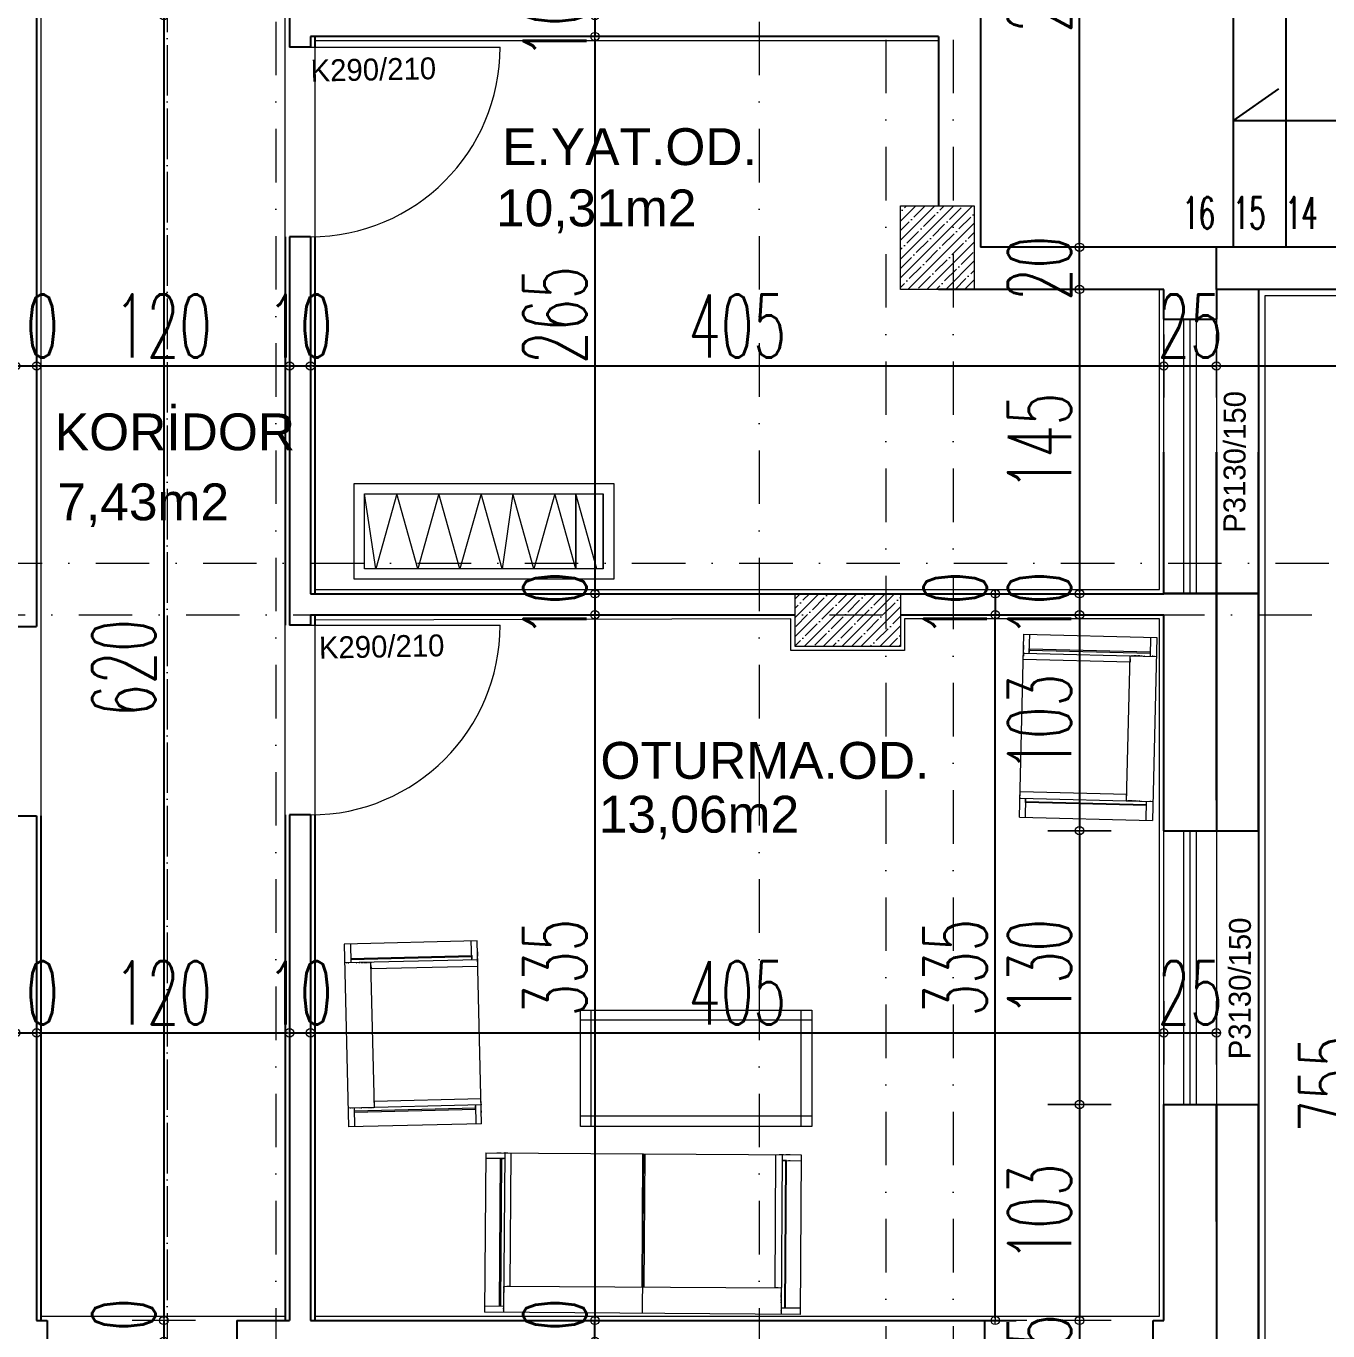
# Model space of a CAD drawing. Header units: millimetres. Extents: x -16104 to 67872, y -88009 to 12107.
# Drawn here: x 15597 to 16215, y -7334 to -6715 of the extents above; entities that cross this region are included whole.
import ezdxf

# ---------------------------------------------------------------- set-up
doc = ezdxf.new("R2010")
doc.units = ezdxf.units.MM
for name, pattern in [('ACAD_ISO04W100', [30, 24, -3, 0, -3]), ('ACAD_ISO07W100', [3, 0, -3]), ('DASHDOTX2', [50.8, 25.4, -12.7, 0, -12.7])]:
    doc.linetypes.add(name, pattern=pattern)
doc.layers.get('0').update_dxf_attribs({"color": 241})
for name, color, linetype, lineweight in [('AKS', 1, 'ACAD_ISO07W100', 5), ('akslar', 144, 'Continuous', 20), ('bacas', 11, 'Continuous', 5), ('duvar', 123, 'Continuous', 25), ('emsal&kolon', 1, 'Continuous', 5), ('kapı', 3, 'Continuous', 5), ('kolon', 1, 'Continuous', 5), ('merdiven', 4, 'Continuous', 25), ('OLCU', 54, 'Continuous', 13), ('pencere', 5, 'Continuous', 5), ('POZ', 36, 'Continuous', 18), ('SıVA', 40, 'Continuous', 9), ('tefriş', 30, 'Continuous', 5), ('ÖLÇÜ', 252, 'Continuous', 20)]:
    doc.layers.add(name, color=color, linetype=linetype, lineweight=lineweight)
doc.styles.add('DIM', font='Txttw.shx', dxfattribs={"width": 0.6})
doc.styles.add('M2', font='stylu.ttf', dxfattribs={"height": 10})
doc.dimstyles.new('50', dxfattribs={"dimscale": 0, "dimtxt": 30, "dimasz": 1, "dimexe": 0, "dimexo": 2, "dimgap": 4, "dimtad": 1, "dimdec": 0, "dimzin": 0, "dimdsep": 46, "dimtxsty": 'DIM', "dimblk1": 'DOT', "dimblk2": 'DOT', "dimsah": 1, "dimcen": 1.5, "dimdle": 3, "dimse1": 1, "dimse2": 1, "dimclrd": 256, "dimclre": 9, "dimclrt": 256, "dimadec": 0, "dimazin": 0, "dimtfac": 0.24, "dimtdec": 0, "dimtix": 1, "dimtmove": 2, "dimatfit": 3, "dimldrblk": 'DOT', "dimfxl": 0, "dimtolj": 1, "dimtzin": 15, "dimarcsym": 0})

# ---------------------------------------------------------------- blocks, each defined once
blk = doc.blocks.new('NEWBLOCK4')
at = {"layer": 'bacas'}
for p, q in [((-0.8505, 0.5894), (-0.8505, 2.0869)), ((-0.093, 2.0869), (-0.8505, 2.0869)), ((-0.8205, 2.0869), (-0.8205, 1.9969)), ((-0.1205, 1.9969), (-0.1205, 2.0869)), ((-0.093, 2.0869), (-0.093, 0.5894)), ((-0.093, 1.9969), (-0.8505, 1.9969)), ((-0.8405, 1.9969), (-0.838, 1.9969)), ((-0.833, 1.9969), (-0.8305, 1.9969)), ((-0.8205, 2.0169), (-0.1205, 2.0169)), ((-0.1205, 2.0119), (-0.8205, 2.0119)), ((-0.7955, 1.9969), (-0.793, 1.9969)), ((-0.788, 1.9969), (-0.7855, 1.9969)), ((-0.7805, 1.9969), (-0.778, 1.9969)), ((-0.773, 1.9969), (-0.7705, 1.9969)), ((-0.768, 1.9969), (-0.763, 1.9969)), ((-0.7605, 1.9969), (-0.758, 1.9969)), ((-0.7555, 1.9969), (-0.753, 1.9969)), ((-0.7505, 1.9969), (-0.748, 1.9969)), ((-0.7455, 1.9969), (-0.743, 1.9969)), ((-0.7405, 1.9969), (-0.738, 1.9969)), ((-0.7355, 1.9969), (-0.733, 1.9969)), ((-0.7305, 1.9969), (-0.728, 1.9969)), ((-0.7255, 1.9969), (-0.7255, 0.6794)), ((-0.7255, 1.9969), (-0.7255, 1.9944)), ((-0.1205, 2.0269), (-0.1205, 2.0344)), ((-0.1205, 2.0169), (-0.1205, 2.0019)), ((-0.1205, 2.0144), (-0.1205, 2.0119)), ((-0.093, 2.0344), (-0.093, 2.0144)), ((-0.093, 2.0019), (-0.093, 1.9819)), ((-0.093, 1.9944), (-0.093, 1.9969)), ((-0.7255, 1.9819), (-0.7255, 1.9669)), ((-0.7255, 1.9669), (-0.093, 1.9669)), ((-0.8505, 1.3369), (-0.093, 1.3369)), ((-0.093, 1.3425), (-0.7255, 1.3425)), ((-0.093, 1.3319), (-0.7255, 1.3319)), ((-0.7255, 0.6944), (-0.7255, 0.7094)), ((-0.7255, 0.7094), (-0.093, 0.7094)), ((-0.7255, 0.6794), (-0.7255, 0.6819)), ((-0.093, 0.6744), (-0.093, 0.6944)), ((-0.093, 0.6819), (-0.093, 0.6794)), ((-0.093, 0.6794), (-0.8505, 0.6794)), ((-0.8405, 0.6794), (-0.838, 0.6794)), ((-0.833, 0.6794), (-0.8305, 0.6794)), ((-0.8205, 0.5894), (-0.8205, 0.6794)), ((-0.1205, 0.6644), (-0.8205, 0.6644)), ((-0.8205, 0.6594), (-0.1205, 0.6594)), ((-0.7955, 0.6794), (-0.793, 0.6794)), ((-0.788, 0.6794), (-0.7855, 0.6794)), ((-0.7805, 0.6794), (-0.778, 0.6794)), ((-0.773, 0.6794), (-0.7705, 0.6794)), ((-0.768, 0.6794), (-0.763, 0.6794)), ((-0.7605, 0.6794), (-0.758, 0.6794)), ((-0.7555, 0.6794), (-0.753, 0.6794)), ((-0.7505, 0.6794), (-0.748, 0.6794)), ((-0.7455, 0.6794), (-0.743, 0.6794)), ((-0.7405, 0.6794), (-0.738, 0.6794)), ((-0.7355, 0.6794), (-0.733, 0.6794)), ((-0.7305, 0.6794), (-0.728, 0.6794)), ((-0.1205, 0.6794), (-0.1205, 0.5894)), ((-0.1205, 0.6594), (-0.1205, 0.6744)), ((-0.1205, 0.6619), (-0.1205, 0.6644)), ((-0.1205, 0.6494), (-0.1205, 0.6419)), ((-0.093, 0.6419), (-0.093, 0.6619)), ((-0.093, 0.5894), (-0.8505, 0.5894))]:
    blk.add_line(p, q, dxfattribs=at)
blk = doc.blocks.new('NEWBLOCK5')
at = {"layer": 'bacas'}
for p, q in [((1.4704, -0.1965), (0.3729, -0.1965)), ((0.3729, -0.1965), (0.3729, -0.749)), ((0.3729, -0.2465), (1.4704, -0.2465)), ((0.4229, -0.1965), (0.4229, -0.749)), ((1.4204, -0.1965), (1.4204, -0.749)), ((1.4704, -0.749), (1.4704, -0.1965)), ((1.4704, -0.7015), (0.3729, -0.7015)), ((0.3729, -0.749), (1.4704, -0.749))]:
    blk.add_line(p, q, dxfattribs=at)
blk = doc.blocks.new('tekli.')
at = {"layer": 'bacas'}
for p, q in [((43.44, 0), (-43.44, 0)), ((-43.44, 0), (-43.44, -63.16)), ((-38.19, 0), (-36.19, 0)), ((-34.94, 0), (-32.94, 0)), ((-34.19, 0), (-34.44, 0)), ((-34.44, 0), (-34.44, -63.16)), ((-31.44, -50.66), (-31.44, 0)), ((31.44, -50.66), (31.44, 0)), ((34.94, 0), (32.94, 0)), ((34.19, 0), (34.44, 0)), ((34.44, 0), (34.44, -63.16)), ((38.19, 0), (36.19, 0)), ((43.44, 0), (43.44, -63.16)), ((-34.44, -2.75), (-43.44, -2.75)), ((-37.44, -2.75), (-38.19, -2.75)), ((-36.44, -60.16), (-36.44, -2.75)), ((-36.44, -2.75), (-34.94, -2.75)), ((-36.19, -2.75), (-35.94, -2.75)), ((-35.94, -2.75), (-35.94, -60.16)), ((34.44, -2.75), (43.44, -2.75)), ((36.44, -2.75), (34.94, -2.75)), ((35.94, -2.75), (35.94, -60.16)), ((36.19, -2.75), (35.94, -2.75)), ((36.44, -60.16), (36.44, -2.75)), ((37.44, -2.75), (38.19, -2.75)), ((34.44, -50.66), (-34.44, -50.66)), ((-34.44, -50.66), (-34.19, -50.66)), ((-34.44, -51.16), (-34.44, -50.91)), ((-34.44, -51.66), (-34.44, -51.41)), ((-34.44, -52.16), (-34.44, -51.91)), ((-34.44, -52.66), (-34.44, -52.41)), ((-34.44, -53.16), (-34.44, -52.91)), ((-34.44, -53.66), (-34.44, -53.41)), ((-34.44, -54.16), (-34.44, -53.91)), ((-34.44, -54.91), (-34.44, -54.41)), ((-34.44, -55.41), (-34.44, -55.16)), ((-32.94, -50.66), (-31.44, -50.66)), ((32.94, -50.66), (31.44, -50.66)), ((34.44, -50.66), (34.19, -50.66)), ((34.44, -51.16), (34.44, -50.91)), ((34.44, -51.66), (34.44, -51.41)), ((34.44, -52.16), (34.44, -51.91)), ((34.44, -52.66), (34.44, -52.41)), ((34.44, -53.16), (34.44, -52.91)), ((34.44, -53.66), (34.44, -53.41)), ((34.44, -54.16), (34.44, -53.91)), ((34.44, -54.91), (34.44, -54.41)), ((34.44, -55.41), (34.44, -55.16)), ((-43.44, -60.16), (-34.44, -60.16)), ((-34.44, -56.16), (-34.44, -55.91)), ((-34.44, -56.91), (-34.44, -56.66)), ((-34.44, -57.66), (-34.44, -57.41)), ((-34.44, -61.41), (-34.44, -61.16)), ((-34.44, -62.16), (-34.44, -61.91)), ((34.44, -56.16), (34.44, -55.91)), ((34.44, -56.91), (34.44, -56.66)), ((34.44, -57.66), (34.44, -57.41)), ((43.44, -60.16), (34.44, -60.16)), ((34.44, -61.41), (34.44, -61.16)), ((34.44, -62.16), (34.44, -61.91)), ((-43.44, -63.16), (43.44, -63.16))]:
    blk.add_line(p, q, dxfattribs=at)
blk = doc.blocks.new('cv')
at = {"layer": 'tefriş', "linetype": 'ByBlock'}
for p, q in [((-13586.28, -26708.58), (-13586.28, -26744.07)), ((-13573.28, -26708.58), (-13573.28, -26744.07))]:
    blk.add_line(p, q, dxfattribs=at)
for points in [[(-13591.28, -26703.58), (-13468.02, -26703.58), (-13468.02, -26749.07), (-13591.28, -26749.07)], [(-13586.28, -26708.58), (-13473.02, -26708.58), (-13473.02, -26744.07), (-13586.28, -26744.07)]]:
    blk.add_lwpolyline(points, close=True, dxfattribs=at)
blk.add_lwpolyline([(-13583.28, -26708.58), (-13573.28, -26744.07), (-13573.28, -26708.58), (-13563.28, -26744.07), (-13553.28, -26708.58), (-13543.28, -26744.07), (-13538.28, -26708.58), (-13528.28, -26744.07), (-13518.28, -26708.58), (-13508.28, -26744.07), (-13498.28, -26708.58), (-13488.28, -26744.07), (-13478.28, -26708.58), (-13473.02, -26744.07)], dxfattribs=at)
blk = doc.blocks.new('DOT')
for p, q in [((0, 15), (0, -15)), ((-2, 0), (0, 0)), ((2, 0), (0, 0))]:
    blk.add_line(p, q)
blk.add_circle((0, 0), 2)
blk = doc.blocks.new('*D6119')
at = {"layer": 'Defpoints', "color": 0, "transparency": 16777216}
for p in [(15591.71, -6875.94), (15601.71, -6875.94), (15601.71, -6875.94)]:
    blk.add_point(p, dxfattribs=at)
at = {"layer": 'OLCU', "lineweight": -2, "transparency": 16777216}
for p, q in [((15590.71, -6875.94), (15589.71, -6875.94)), ((15591.71, -6875.94), (15601.71, -6875.94)), ((15602.71, -6875.94), (15603.71, -6875.94))]:
    blk.add_line(p, q, dxfattribs=at)
blk.add_blockref('DOT', (15591.71, -6875.94), dxfattribs=at)
at = {"layer": 'OLCU', "lineweight": -2, "transparency": 16777216, "rotation": 180}
blk.add_blockref('DOT', (15601.71, -6875.94), dxfattribs=at)
at = {"layer": 'OLCU', "transparency": 16777216, "insert": (15596.71, -6856.94), "char_height": 30, "attachment_point": 5, "style": 'DIM'}
blk.add_mtext('\\A1;10', dxfattribs=at)
blk = doc.blocks.new('*D6120')
at = {"layer": 'Defpoints', "color": 0, "transparency": 16777216}
for p in [(15601.71, -6875.94), (15721.71, -6875.94), (15721.71, -6875.94)]:
    blk.add_point(p, dxfattribs=at)
at = {"layer": 'OLCU', "lineweight": -2, "transparency": 16777216}
blk.add_line((15602.71, -6875.94), (15720.71, -6875.94), dxfattribs=at)
at = {"layer": 'OLCU', "lineweight": -2, "transparency": 16777216, "rotation": 180}
blk.add_blockref('DOT', (15601.71, -6875.94), dxfattribs=at)
at = {"layer": 'OLCU', "lineweight": -2, "transparency": 16777216}
blk.add_blockref('DOT', (15721.71, -6875.94), dxfattribs=at)
at = {"layer": 'OLCU', "transparency": 16777216, "insert": (15661.71, -6856.94), "char_height": 30, "attachment_point": 5, "style": 'DIM'}
blk.add_mtext('\\A1;120', dxfattribs=at)
blk = doc.blocks.new('*D6121')
at = {"layer": 'Defpoints', "color": 0, "transparency": 16777216}
for p in [(15721.71, -6875.94), (15731.71, -6875.94), (15731.71, -6875.94)]:
    blk.add_point(p, dxfattribs=at)
at = {"layer": 'OLCU', "lineweight": -2, "transparency": 16777216}
for p, q in [((15720.71, -6875.94), (15719.71, -6875.94)), ((15721.71, -6875.94), (15731.71, -6875.94)), ((15732.71, -6875.94), (15733.71, -6875.94))]:
    blk.add_line(p, q, dxfattribs=at)
blk.add_blockref('DOT', (15721.71, -6875.94), dxfattribs=at)
at = {"layer": 'OLCU', "lineweight": -2, "transparency": 16777216, "rotation": 180}
blk.add_blockref('DOT', (15731.71, -6875.94), dxfattribs=at)
at = {"layer": 'OLCU', "transparency": 16777216, "insert": (15726.71, -6856.94), "char_height": 30, "attachment_point": 5, "style": 'DIM'}
blk.add_mtext('\\A1;10', dxfattribs=at)
blk = doc.blocks.new('*D6124')
at = {"layer": 'Defpoints', "color": 0, "transparency": 16777216}
for p in [(15591.71, -7192.53), (15601.71, -7192.53), (15601.71, -7192.53)]:
    blk.add_point(p, dxfattribs=at)
at = {"layer": 'OLCU', "lineweight": -2, "transparency": 16777216}
for p, q in [((15590.71, -7192.53), (15589.71, -7192.53)), ((15591.71, -7192.53), (15601.71, -7192.53)), ((15602.71, -7192.53), (15603.71, -7192.53))]:
    blk.add_line(p, q, dxfattribs=at)
blk.add_blockref('DOT', (15591.71, -7192.53), dxfattribs=at)
at = {"layer": 'OLCU', "lineweight": -2, "transparency": 16777216, "rotation": 180}
blk.add_blockref('DOT', (15601.71, -7192.53), dxfattribs=at)
at = {"layer": 'OLCU', "transparency": 16777216, "insert": (15596.71, -7173.53), "char_height": 30, "attachment_point": 5, "style": 'DIM'}
blk.add_mtext('\\A1;10', dxfattribs=at)
blk = doc.blocks.new('*D6125')
at = {"layer": 'Defpoints', "color": 0, "transparency": 16777216}
for p in [(15601.71, -7192.53), (15721.71, -7192.53), (15721.71, -7192.53)]:
    blk.add_point(p, dxfattribs=at)
at = {"layer": 'OLCU', "lineweight": -2, "transparency": 16777216}
blk.add_line((15602.71, -7192.53), (15720.71, -7192.53), dxfattribs=at)
at = {"layer": 'OLCU', "lineweight": -2, "transparency": 16777216, "rotation": 180}
blk.add_blockref('DOT', (15601.71, -7192.53), dxfattribs=at)
at = {"layer": 'OLCU', "lineweight": -2, "transparency": 16777216}
blk.add_blockref('DOT', (15721.71, -7192.53), dxfattribs=at)
at = {"layer": 'OLCU', "transparency": 16777216, "insert": (15661.71, -7173.53), "char_height": 30, "attachment_point": 5, "style": 'DIM'}
blk.add_mtext('\\A1;120', dxfattribs=at)
blk = doc.blocks.new('*D6126')
at = {"layer": 'Defpoints', "color": 0, "transparency": 16777216}
for p in [(15721.71, -7192.53), (15731.71, -7192.53), (15731.71, -7192.53)]:
    blk.add_point(p, dxfattribs=at)
at = {"layer": 'OLCU', "lineweight": -2, "transparency": 16777216}
for p, q in [((15720.71, -7192.53), (15719.71, -7192.53)), ((15721.71, -7192.53), (15731.71, -7192.53)), ((15732.71, -7192.53), (15733.71, -7192.53))]:
    blk.add_line(p, q, dxfattribs=at)
blk.add_blockref('DOT', (15721.71, -7192.53), dxfattribs=at)
at = {"layer": 'OLCU', "lineweight": -2, "transparency": 16777216, "rotation": 180}
blk.add_blockref('DOT', (15731.71, -7192.53), dxfattribs=at)
at = {"layer": 'OLCU', "transparency": 16777216, "insert": (15726.71, -7173.53), "char_height": 30, "attachment_point": 5, "style": 'DIM'}
blk.add_mtext('\\A1;10', dxfattribs=at)
blk = doc.blocks.new('*D6127')
at = {"layer": 'Defpoints', "color": 0, "transparency": 16777216}
for p in [(15731.71, -7192.53), (16136.71, -7192.53), (16136.71, -7192.53)]:
    blk.add_point(p, dxfattribs=at)
at = {"layer": 'OLCU', "lineweight": -2, "transparency": 16777216}
blk.add_line((15732.71, -7192.53), (16135.71, -7192.53), dxfattribs=at)
at = {"layer": 'OLCU', "lineweight": -2, "transparency": 16777216, "rotation": 180}
blk.add_blockref('DOT', (15731.71, -7192.53), dxfattribs=at)
at = {"layer": 'OLCU', "lineweight": -2, "transparency": 16777216}
blk.add_blockref('DOT', (16136.71, -7192.53), dxfattribs=at)
at = {"layer": 'OLCU', "transparency": 16777216, "insert": (15934.21, -7173.53), "char_height": 30, "attachment_point": 5, "style": 'DIM'}
blk.add_mtext('\\A1;405', dxfattribs=at)
blk = doc.blocks.new('*D6128')
at = {"layer": 'Defpoints', "color": 0, "transparency": 16777216}
for p in [(16136.71, -7192.53), (16161.71, -7192.53), (16161.71, -7192.53)]:
    blk.add_point(p, dxfattribs=at)
at = {"layer": 'OLCU', "lineweight": -2, "transparency": 16777216}
for p, q in [((16135.71, -7192.53), (16134.71, -7192.53)), ((16136.71, -7192.53), (16161.71, -7192.53)), ((16162.71, -7192.53), (16163.71, -7192.53))]:
    blk.add_line(p, q, dxfattribs=at)
blk.add_blockref('DOT', (16136.71, -7192.53), dxfattribs=at)
at = {"layer": 'OLCU', "lineweight": -2, "transparency": 16777216, "rotation": 180}
blk.add_blockref('DOT', (16161.71, -7192.53), dxfattribs=at)
at = {"layer": 'OLCU', "transparency": 16777216, "insert": (16149.21, -7173.53), "char_height": 30, "attachment_point": 5, "style": 'DIM'}
blk.add_mtext('\\A1;25', dxfattribs=at)
blk = doc.blocks.new('*D6144')
at = {"layer": 'Defpoints', "color": 0, "transparency": 16777216}
for p in [(16096.71, -6839.56), (16096.71, -6984.06), (16096.71, -6984.06)]:
    blk.add_point(p, dxfattribs=at)
at = {"layer": 'OLCU', "lineweight": -2, "transparency": 16777216}
blk.add_line((16096.71, -6840.56), (16096.71, -6983.06), dxfattribs=at)
for p, rotation in [((16096.71, -6839.56), 90), ((16096.71, -6984.06), 270)]:
    blk.add_blockref('DOT', p, dxfattribs=dict(at, rotation=rotation))
at = {"layer": 'OLCU', "transparency": 16777216, "insert": (16077.71, -6911.81), "char_height": 30, "attachment_point": 5, "rotation": 90, "style": 'DIM'}
blk.add_mtext('\\A1;145', dxfattribs=at)
blk = doc.blocks.new('*D6145')
at = {"layer": 'Defpoints', "color": 0, "transparency": 16777216}
for p in [(16096.71, -6984.06), (16096.71, -6994.06), (16096.71, -6994.06)]:
    blk.add_point(p, dxfattribs=at)
at = {"layer": 'OLCU', "lineweight": -2, "transparency": 16777216}
for p, q in [((16096.71, -6983.06), (16096.71, -6982.06)), ((16096.71, -6984.06), (16096.71, -6994.06)), ((16096.71, -6995.06), (16096.71, -6996.06))]:
    blk.add_line(p, q, dxfattribs=at)
for p, rotation in [((16096.71, -6984.06), 270), ((16096.71, -6994.06), 90)]:
    blk.add_blockref('DOT', p, dxfattribs=dict(at, rotation=rotation))
at = {"layer": 'OLCU', "transparency": 16777216, "insert": (16077.71, -6989.06), "char_height": 30, "attachment_point": 5, "rotation": 90, "style": 'DIM'}
blk.add_mtext('\\A1;10', dxfattribs=at)
blk = doc.blocks.new('*D6428')
at = {"layer": 'Defpoints', "color": 0, "transparency": 16777216}
for p in [(16136.71, -6994.06), (16096.71, -7096.56), (16136.71, -7096.56)]:
    blk.add_point(p, dxfattribs=at)
at = {"layer": 'OLCU', "lineweight": -2, "transparency": 16777216}
blk.add_line((16096.71, -6995.06), (16096.71, -7095.56), dxfattribs=at)
for p, rotation in [((16096.71, -6994.06), 90), ((16096.71, -7096.56), 270)]:
    blk.add_blockref('DOT', p, dxfattribs=dict(at, rotation=rotation))
at = {"layer": 'OLCU', "transparency": 16777216, "insert": (16077.71, -7045.31), "char_height": 30, "attachment_point": 5, "rotation": 90, "style": 'DIM'}
blk.add_mtext('\\A1;103', dxfattribs=at)
blk = doc.blocks.new('*D6429')
at = {"layer": 'Defpoints', "color": 0, "transparency": 16777216}
for p in [(16136.71, -7096.56), (16096.71, -7226.56), (16136.71, -7226.56)]:
    blk.add_point(p, dxfattribs=at)
at = {"layer": 'OLCU', "lineweight": -2, "transparency": 16777216}
blk.add_line((16096.71, -7097.56), (16096.71, -7225.56), dxfattribs=at)
for p, rotation in [((16096.71, -7096.56), 90), ((16096.71, -7226.56), 270)]:
    blk.add_blockref('DOT', p, dxfattribs=dict(at, rotation=rotation))
at = {"layer": 'OLCU', "transparency": 16777216, "insert": (16077.71, -7161.56), "char_height": 30, "attachment_point": 5, "rotation": 90, "style": 'DIM'}
blk.add_mtext('\\A1;130', dxfattribs=at)
blk = doc.blocks.new('*D6430')
at = {"layer": 'Defpoints', "color": 0, "transparency": 16777216}
for p in [(16136.71, -7226.56), (16096.71, -7329.06), (16136.71, -7329.06)]:
    blk.add_point(p, dxfattribs=at)
at = {"layer": 'OLCU', "lineweight": -2, "transparency": 16777216}
blk.add_line((16096.71, -7227.56), (16096.71, -7328.06), dxfattribs=at)
for p, rotation in [((16096.71, -7226.56), 90), ((16096.71, -7329.06), 270)]:
    blk.add_blockref('DOT', p, dxfattribs=dict(at, rotation=rotation))
at = {"layer": 'OLCU', "transparency": 16777216, "insert": (16077.71, -7277.81), "char_height": 30, "attachment_point": 5, "rotation": 90, "style": 'DIM'}
blk.add_mtext('\\A1;103', dxfattribs=at)
blk = doc.blocks.new('*D6431')
at = {"layer": 'Defpoints', "color": 0, "transparency": 16777216}
for p in [(16131.71, -7329.06), (16096.71, -7354.06), (16131.71, -7354.06)]:
    blk.add_point(p, dxfattribs=at)
at = {"layer": 'OLCU', "lineweight": -2, "transparency": 16777216}
for p, q in [((16096.71, -7328.06), (16096.71, -7327.06)), ((16096.71, -7329.06), (16096.71, -7354.06)), ((16096.71, -7355.06), (16096.71, -7356.06))]:
    blk.add_line(p, q, dxfattribs=at)
for p, rotation in [((16096.71, -7329.06), 270), ((16096.71, -7354.06), 90)]:
    blk.add_blockref('DOT', p, dxfattribs=dict(at, rotation=rotation))
at = {"layer": 'OLCU', "transparency": 16777216, "insert": (16077.71, -7341.56), "char_height": 30, "attachment_point": 5, "rotation": 90, "style": 'DIM'}
blk.add_mtext('\\A1;25', dxfattribs=at)
blk = doc.blocks.new('*D6147')
at = {"layer": 'Defpoints', "color": 0, "transparency": 16777216}
for p in [(16056.71, -6984.06), (16056.71, -6994.06), (16056.71, -6994.06)]:
    blk.add_point(p, dxfattribs=at)
at = {"layer": 'OLCU', "lineweight": -2, "transparency": 16777216}
for p, q in [((16056.71, -6983.06), (16056.71, -6982.06)), ((16056.71, -6984.06), (16056.71, -6994.06)), ((16056.71, -6995.06), (16056.71, -6996.06))]:
    blk.add_line(p, q, dxfattribs=at)
for p, rotation in [((16056.71, -6984.06), 270), ((16056.71, -6994.06), 90)]:
    blk.add_blockref('DOT', p, dxfattribs=dict(at, rotation=rotation))
at = {"layer": 'OLCU', "transparency": 16777216, "insert": (16037.71, -6989.06), "char_height": 30, "attachment_point": 5, "rotation": 90, "style": 'DIM'}
blk.add_mtext('\\A1;10', dxfattribs=at)
blk = doc.blocks.new('*D6434')
at = {"layer": 'Defpoints', "color": 0, "transparency": 16777216}
for p in [(16051.49, -6994.06), (16056.71, -6994.06), (16051.71, -7329.06)]:
    blk.add_point(p, dxfattribs=at)
at = {"layer": 'OLCU', "lineweight": -2, "transparency": 16777216}
blk.add_line((16056.71, -7328.06), (16056.71, -6995.06), dxfattribs=at)
for p, rotation in [((16056.71, -6994.06), 90), ((16056.71, -7329.06), 270)]:
    blk.add_blockref('DOT', p, dxfattribs=dict(at, rotation=rotation))
at = {"layer": 'OLCU', "transparency": 16777216, "insert": (16037.71, -7161.56), "char_height": 30, "attachment_point": 5, "rotation": 90, "style": 'DIM'}
blk.add_mtext('\\A1;335', dxfattribs=at)
blk = doc.blocks.new('*D6149')
at = {"layer": 'Defpoints', "color": 0, "transparency": 16777216}
for p in [(15910.19, -6709.56), (15866.71, -6719.56), (15910.19, -6719.56)]:
    blk.add_point(p, dxfattribs=at)
at = {"layer": 'OLCU', "lineweight": -2, "transparency": 16777216}
for p, q in [((15866.71, -6708.56), (15866.71, -6707.56)), ((15866.71, -6709.56), (15866.71, -6719.56)), ((15866.71, -6720.56), (15866.71, -6721.56))]:
    blk.add_line(p, q, dxfattribs=at)
for p, rotation in [((15866.71, -6709.56), 270), ((15866.71, -6719.56), 90)]:
    blk.add_blockref('DOT', p, dxfattribs=dict(at, rotation=rotation))
at = {"layer": 'OLCU', "transparency": 16777216, "insert": (15847.71, -6714.56), "char_height": 30, "attachment_point": 5, "rotation": 90, "style": 'DIM'}
blk.add_mtext('\\A1;10', dxfattribs=at)
blk = doc.blocks.new('*D6151')
at = {"layer": 'Defpoints', "color": 0, "transparency": 16777216}
for p in [(15866.71, -7329.06), (15866.71, -7329.06), (15866.53, -7339.06)]:
    blk.add_point(p, dxfattribs=at)
at = {"layer": 'OLCU', "lineweight": -2, "transparency": 16777216}
for p, q in [((15866.71, -7328.06), (15866.71, -7327.06)), ((15866.71, -7339.06), (15866.71, -7329.06)), ((15866.71, -7340.06), (15866.71, -7341.06))]:
    blk.add_line(p, q, dxfattribs=at)
for p, rotation in [((15866.71, -7329.06), 270), ((15866.71, -7339.06), 90)]:
    blk.add_blockref('DOT', p, dxfattribs=dict(at, rotation=rotation))
at = {"layer": 'OLCU', "transparency": 16777216, "insert": (15847.71, -7334.06), "char_height": 30, "attachment_point": 5, "rotation": 90, "style": 'DIM'}
blk.add_mtext('\\A1;10', dxfattribs=at)
blk = doc.blocks.new('*D6153')
at = {"layer": 'Defpoints', "color": 0, "transparency": 16777216}
for p in [(15631.71, -6709.56), (15631.71, -7329.06), (15662.07, -7329.06)]:
    blk.add_point(p, dxfattribs=at)
at = {"layer": 'OLCU', "lineweight": -2, "transparency": 16777216}
blk.add_line((15662.07, -6710.56), (15662.07, -7328.06), dxfattribs=at)
for p, rotation in [((15662.07, -6709.56), 90), ((15662.07, -7329.06), 270)]:
    blk.add_blockref('DOT', p, dxfattribs=dict(at, rotation=rotation))
at = {"layer": 'OLCU', "transparency": 16777216, "insert": (15643.07, -7019.31), "char_height": 30, "attachment_point": 5, "rotation": 90, "style": 'DIM'}
blk.add_mtext('\\A1;620', dxfattribs=at)
blk = doc.blocks.new('*D6154')
at = {"layer": 'Defpoints', "color": 0, "transparency": 16777216}
for p in [(15636.71, -7329.06), (15636.71, -7339.06), (15662.05, -7339.06)]:
    blk.add_point(p, dxfattribs=at)
at = {"layer": 'OLCU', "lineweight": -2, "transparency": 16777216}
for p, q in [((15662.05, -7328.06), (15662.05, -7327.06)), ((15662.05, -7329.06), (15662.05, -7339.06)), ((15662.05, -7340.06), (15662.05, -7341.06))]:
    blk.add_line(p, q, dxfattribs=at)
for p, rotation in [((15662.05, -7329.06), 270), ((15662.05, -7339.06), 90)]:
    blk.add_blockref('DOT', p, dxfattribs=dict(at, rotation=rotation))
at = {"layer": 'OLCU', "transparency": 16777216, "insert": (15643.05, -7334.06), "char_height": 30, "attachment_point": 5, "rotation": 90, "style": 'DIM'}
blk.add_mtext('\\A1;10', dxfattribs=at)
blk = doc.blocks.new('*D6343')
at = {"layer": 'Defpoints', "color": 0, "transparency": 16777216}
for p in [(16096.71, -6819.56), (16096.71, -6819.56), (16096.71, -6839.56)]:
    blk.add_point(p, dxfattribs=at)
at = {"layer": 'OLCU', "lineweight": -2, "transparency": 16777216}
for p, q in [((16096.71, -6818.56), (16096.71, -6817.56)), ((16096.71, -6839.56), (16096.71, -6819.56)), ((16096.71, -6840.56), (16096.71, -6841.56))]:
    blk.add_line(p, q, dxfattribs=at)
for p, rotation in [((16096.71, -6819.56), 270), ((16096.71, -6839.56), 90)]:
    blk.add_blockref('DOT', p, dxfattribs=dict(at, rotation=rotation))
at = {"layer": 'OLCU', "transparency": 16777216, "insert": (16077.71, -6829.56), "char_height": 30, "attachment_point": 5, "rotation": 90, "style": 'DIM'}
blk.add_mtext('\\A1;20', dxfattribs=at)
blk = doc.blocks.new('*D6344')
at = {"layer": 'Defpoints', "color": 0, "transparency": 16777216}
for p in [(16096.71, -6569.56), (16096.71, -6569.56), (16096.71, -6819.56)]:
    blk.add_point(p, dxfattribs=at)
at = {"layer": 'OLCU', "lineweight": -2, "transparency": 16777216}
blk.add_line((16096.71, -6818.56), (16096.71, -6570.56), dxfattribs=at)
for p, rotation in [((16096.71, -6569.56), 90), ((16096.71, -6819.56), 270)]:
    blk.add_blockref('DOT', p, dxfattribs=dict(at, rotation=rotation))
at = {"layer": 'OLCU', "transparency": 16777216, "insert": (16077.71, -6694.56), "char_height": 30, "attachment_point": 5, "rotation": 90, "style": 'DIM'}
blk.add_mtext('\\A1;250', dxfattribs=at)
blk = doc.blocks.new('*D6036')
at = {"layer": 'Defpoints', "color": 0, "transparency": 16777216}
for p in [(15731.71, -6875.94), (16136.71, -6875.94), (16136.71, -6875.94)]:
    blk.add_point(p, dxfattribs=at)
at = {"layer": 'OLCU', "lineweight": -2, "transparency": 16777216}
blk.add_line((15732.71, -6875.94), (16135.71, -6875.94), dxfattribs=at)
at = {"layer": 'OLCU', "lineweight": -2, "transparency": 16777216, "rotation": 180}
blk.add_blockref('DOT', (15731.71, -6875.94), dxfattribs=at)
at = {"layer": 'OLCU', "lineweight": -2, "transparency": 16777216}
blk.add_blockref('DOT', (16136.71, -6875.94), dxfattribs=at)
at = {"layer": 'OLCU', "transparency": 16777216, "insert": (15934.21, -6856.94), "char_height": 30, "attachment_point": 5, "style": 'DIM'}
blk.add_mtext('\\A1;405', dxfattribs=at)
blk = doc.blocks.new('*D6347')
at = {"layer": 'Defpoints', "color": 0, "transparency": 16777216}
for p in [(16136.71, -6875.94), (16161.71, -6875.94), (16161.71, -6875.94)]:
    blk.add_point(p, dxfattribs=at)
at = {"layer": 'OLCU', "lineweight": -2, "transparency": 16777216}
for p, q in [((16135.71, -6875.94), (16134.71, -6875.94)), ((16136.71, -6875.94), (16161.71, -6875.94)), ((16162.71, -6875.94), (16163.71, -6875.94))]:
    blk.add_line(p, q, dxfattribs=at)
blk.add_blockref('DOT', (16136.71, -6875.94), dxfattribs=at)
at = {"layer": 'OLCU', "lineweight": -2, "transparency": 16777216, "rotation": 180}
blk.add_blockref('DOT', (16161.71, -6875.94), dxfattribs=at)
at = {"layer": 'OLCU', "transparency": 16777216, "insert": (16149.21, -6856.94), "char_height": 30, "attachment_point": 5, "style": 'DIM'}
blk.add_mtext('\\A1;25', dxfattribs=at)
blk = doc.blocks.new('*D6348')
at = {"layer": 'Defpoints', "color": 0, "transparency": 16777216}
for p in [(16161.71, -6839.56), (16484.71, -6839.56), (16484.71, -6875.94)]:
    blk.add_point(p, dxfattribs=at)
at = {"layer": 'OLCU', "lineweight": -2, "transparency": 16777216}
blk.add_line((16162.71, -6875.94), (16483.71, -6875.94), dxfattribs=at)
at = {"layer": 'OLCU', "lineweight": -2, "transparency": 16777216, "rotation": 180}
blk.add_blockref('DOT', (16161.71, -6875.94), dxfattribs=at)
at = {"layer": 'OLCU', "lineweight": -2, "transparency": 16777216}
blk.add_blockref('DOT', (16484.71, -6875.94), dxfattribs=at)
at = {"layer": 'OLCU', "transparency": 16777216, "insert": (16323.21, -6856.94), "char_height": 30, "attachment_point": 5, "style": 'DIM'}
blk.add_mtext('\\A1;323', dxfattribs=at)
blk = doc.blocks.new('*D6350')
at = {"layer": 'Defpoints', "color": 0, "transparency": 16777216}
for p in [(16161.71, -6839.56), (16234.98, -6839.56), (16161.71, -7594.06)]:
    blk.add_point(p, dxfattribs=at)
at = {"layer": 'OLCU', "lineweight": -2, "transparency": 16777216}
blk.add_line((16234.98, -7593.06), (16234.98, -6840.56), dxfattribs=at)
for p, rotation in [((16234.98, -6839.56), 90), ((16234.98, -7594.06), 270)]:
    blk.add_blockref('DOT', p, dxfattribs=dict(at, rotation=rotation))
at = {"layer": 'OLCU', "transparency": 16777216, "insert": (16215.98, -7216.81), "char_height": 30, "attachment_point": 5, "rotation": 90, "style": 'DIM'}
blk.add_mtext('\\A1;755', dxfattribs=at)
blk = doc.blocks.new('*D6336')
at = {"layer": 'Defpoints', "color": 0, "transparency": 16777216}
for p in [(15866.71, -6719.56), (15866.71, -6984.06), (15866.71, -6984.06)]:
    blk.add_point(p, dxfattribs=at)
at = {"layer": 'OLCU', "lineweight": -2, "transparency": 16777216}
blk.add_line((15866.71, -6720.56), (15866.71, -6983.06), dxfattribs=at)
for p, rotation in [((15866.71, -6719.56), 90), ((15866.71, -6984.06), 270)]:
    blk.add_blockref('DOT', p, dxfattribs=dict(at, rotation=rotation))
at = {"layer": 'OLCU', "transparency": 16777216, "insert": (15847.71, -6851.81), "char_height": 30, "attachment_point": 5, "rotation": 90, "style": 'DIM'}
blk.add_mtext('\\A1;265', dxfattribs=at)
blk = doc.blocks.new('*D6337')
at = {"layer": 'Defpoints', "color": 0, "transparency": 16777216}
for p in [(15866.71, -6984.06), (15866.71, -6994.06), (15866.71, -6994.06)]:
    blk.add_point(p, dxfattribs=at)
at = {"layer": 'OLCU', "lineweight": -2, "transparency": 16777216}
for p, q in [((15866.71, -6983.06), (15866.71, -6982.06)), ((15866.71, -6984.06), (15866.71, -6994.06)), ((15866.71, -6995.06), (15866.71, -6996.06))]:
    blk.add_line(p, q, dxfattribs=at)
for p, rotation in [((15866.71, -6984.06), 270), ((15866.71, -6994.06), 90)]:
    blk.add_blockref('DOT', p, dxfattribs=dict(at, rotation=rotation))
at = {"layer": 'OLCU', "transparency": 16777216, "insert": (15847.71, -6989.06), "char_height": 30, "attachment_point": 5, "rotation": 90, "style": 'DIM'}
blk.add_mtext('\\A1;10', dxfattribs=at)
blk = doc.blocks.new('*D6338')
at = {"layer": 'Defpoints', "color": 0, "transparency": 16777216}
for p in [(15866.71, -6994.06), (15866.71, -7329.06), (15866.71, -7329.06)]:
    blk.add_point(p, dxfattribs=at)
at = {"layer": 'OLCU', "lineweight": -2, "transparency": 16777216}
blk.add_line((15866.71, -6995.06), (15866.71, -7328.06), dxfattribs=at)
for p, rotation in [((15866.71, -6994.06), 90), ((15866.71, -7329.06), 270)]:
    blk.add_blockref('DOT', p, dxfattribs=dict(at, rotation=rotation))
at = {"layer": 'OLCU', "transparency": 16777216, "insert": (15847.71, -7161.56), "char_height": 30, "attachment_point": 5, "rotation": 90, "style": 'DIM'}
blk.add_mtext('\\A1;335', dxfattribs=at)

msp = doc.modelspace()

# ---------------------------------------------------------------- hatches: boundary and pattern name
at = {"layer": 'kolon'}
h = msp.add_hatch(dxfattribs=at)
h.set_pattern_fill('ANSI35,_O', color=256)
h.set_pattern_definition([(45, (7205.1105, -17059.605), (-4.490128, 4.490128), []), (45, (7209.6007, -17059.605), (-4.490128, 4.490128), [7.9375, -1.5875, 0, -1.5875])])
h.paths.add_polyline_path([(16014.71, -6839.56), (16036.71, -6839.56), (16036.71, -6819.56), (16036.71, -6799.87), (16014.71, -6799.87)])
h.paths.add_polyline_path([(16014.71, -6799.87), (16011.71, -6799.87), (16011.71, -6839.56), (16014.71, -6839.56)])
h.paths.add_polyline_path([(16036.71, -6839.56), (16046.71, -6839.56), (16046.71, -6819.56), (16046.71, -6799.87), (16036.71, -6799.87)])
h = msp.add_hatch(dxfattribs=at)
h.set_pattern_fill('ANSI35,_O', color=256)
h.set_pattern_definition([(45, (10553.689, -10930.656), (-4.490128, 4.490128), []), (45, (10558.179, -10930.656), (-4.490128, 4.490128), [7.9375, -1.5875, 0, -1.5875])])
h.paths.add_polyline_path([(16011.71, -7009.06), (16011.71, -6984.06), (15961.71, -6984.06), (15961.71, -7009.06)])

# ---------------------------------------------------------------- linework, layer by layer
msp.add_line((16161.71, -6839.56), (16161.71, -6819.56))
at = {"layer": 'AKS', "color": 1, "linetype": 'ACAD_ISO04W100'}
msp.add_line((15663.68, -5369.07), (15663.68, -7691.51), dxfattribs=at)
at = {"layer": 'akslar', "linetype": 'DASHDOTX2'}
for p, q in [((15715.21, -5134.56), (15715.21, -7944.06)), ((15944.71, -5134.56), (15944.71, -7944.06)), ((16004.71, -5143.13), (16004.71, -7944.06)), ((16036.71, -5143.13), (16036.71, -7944.06)), ((14102.79, -6969.56), (17152.79, -6969.56)), ((14094.71, -6994.06), (17144.71, -6994.06))]:
    msp.add_line(p, q, dxfattribs=at)
at = {"layer": 'duvar'}
for p, q in [((15721.71, -6704.56), (15721.71, -6724.56)), ((15601.71, -6709.56), (15601.71, -6999.56)), ((16049.71, -6709.56), (16049.71, -6819.56)), ((16029.71, -6719.56), (15731.71, -6719.56)), ((15731.71, -6719.56), (15731.71, -6724.56)), ((15733.71, -6719.56), (15733.71, -6724.56)), ((16029.71, -6719.56), (16029.71, -6799.87)), ((15731.71, -6724.56), (15721.71, -6724.56)), ((16169.71, -6759.56), (16191.28, -6744.41)), ((16403.39, -6759.56), (16169.71, -6759.56)), ((15719.71, -6814.56), (15719.71, -6999.06)), ((15721.71, -6814.56), (15721.71, -6999.06)), ((15731.71, -6814.56), (15721.71, -6814.56)), ((15731.71, -6814.56), (15731.71, -6984.06)), ((15733.71, -6814.56), (15733.71, -6984.06)), ((16364.71, -6819.56), (16049.71, -6819.56)), ((16136.71, -6839.56), (16029.71, -6839.56)), ((16136.71, -6853.72), (16136.71, -6839.56)), ((16161.71, -6839.56), (16161.71, -6853.72)), ((16364.71, -6839.56), (16161.71, -6839.56)), ((16364.71, -6839.56), (16161.71, -6839.56)), ((16181.71, -6839.56), (16181.71, -7293.47)), ((16136.71, -6853.72), (16161.71, -6853.72)), ((16136.71, -6984.06), (16136.71, -6916.81)), ((16161.71, -6916.81), (16161.71, -7082.06)), ((16161.71, -7082.06), (16161.71, -6916.81)), ((16161.71, -6930.81), (16161.71, -6916.81)), ((16161.71, -6916.81), (16161.71, -6930.81)), ((16161.71, -6916.81), (16161.71, -7096.56)), ((16181.71, -7096.56), (16181.71, -6916.81)), ((16181.71, -6916.81), (16181.71, -7096.56)), ((15731.71, -6984.06), (16121.71, -6984.06)), ((16011.71, -6984.06), (16136.71, -6984.06)), ((16136.71, -6983.72), (16181.71, -6983.72)), ((15731.71, -6994.06), (15731.71, -6999.06)), ((15731.71, -6994.06), (15946.71, -6994.06)), ((15731.71, -6994.06), (15961.71, -6994.06)), ((15733.71, -6994.06), (15733.71, -6999.06)), ((16011.71, -6994.06), (16136.71, -6994.06)), ((16011.71, -6994.06), (16136.71, -6994.06)), ((16136.71, -7096.56), (16136.71, -6994.06)), ((15591.71, -6999.56), (15601.71, -6999.56)), ((15731.71, -6999.06), (15721.71, -6999.06)), ((16161.71, -7082.06), (16161.71, -7096.56)), ((15591.71, -7089.56), (15601.71, -7089.56)), ((15601.71, -7089.56), (15601.71, -7327.06)), ((15603.71, -7089.56), (15603.71, -7327.06)), ((15719.71, -7089.06), (15719.71, -7329.06)), ((15721.71, -7089.06), (15721.71, -7329.06)), ((15731.71, -7089.06), (15721.71, -7089.06)), ((15731.71, -7089.06), (15731.71, -7329.06)), ((15733.71, -7089.06), (15733.71, -7329.06)), ((16136.71, -7096.56), (16181.71, -7096.56)), ((16136.71, -7329.06), (16136.71, -7226.56)), ((16136.71, -7226.56), (16181.71, -7226.56)), ((16161.71, -7226.56), (16161.71, -7247.06)), ((16161.71, -7282.06), (16161.71, -7226.56)), ((16161.71, -7226.56), (16161.71, -7354.06)), ((16181.71, -7354.06), (16181.71, -7226.56)), ((16181.71, -7226.56), (16181.71, -7354.06)), ((15601.71, -7309.06), (15601.71, -7329.06)), ((15603.71, -7309.06), (15603.71, -7329.06)), ((15601.71, -7329.06), (15606.71, -7329.06)), ((15606.71, -7329.06), (15606.71, -7339.06)), ((15696.71, -7329.06), (15721.71, -7329.06)), ((15696.71, -7329.06), (15696.71, -7339.06)), ((15731.71, -7329.06), (16066.71, -7329.06)), ((16011.71, -7329.06), (16051.71, -7329.06)), ((16051.71, -7354.06), (16051.71, -7329.06)), ((16131.71, -7329.06), (16136.71, -7329.06)), ((16131.71, -7354.06), (16131.71, -7329.06))]:
    msp.add_line(p, q, dxfattribs=at)
at = {"layer": 'emsal&kolon'}
msp.add_lwpolyline([(15961.71, -7009.06), (15961.71, -6984.06), (16011.71, -6984.06), (16011.71, -7009.06), (15961.71, -7009.06)], dxfattribs=at)
at = {"layer": 'kapı'}
for p, q in [((15731.71, -6724.56), (15821.71, -6724.56)), ((15731.71, -6999.06), (15821.71, -6999.06))]:
    msp.add_line(p, q, dxfattribs=at)
for centre in [(15731.71, -6724.56), (15731.71, -6999.06)]:
    msp.add_arc(centre, 90, 270, 0, dxfattribs=at)
at = {"layer": 'kolon'}
msp.add_lwpolyline([(16011.71, -6799.87), (16046.71, -6799.87), (16046.71, -6819.56), (16046.71, -6839.56), (16011.71, -6839.56), (16011.71, -6799.87)], dxfattribs=at)
at = {"layer": 'merdiven'}
for p, q in [((16169.71, -6699.56), (16169.71, -6819.56)), ((16194.71, -6699.56), (16194.71, -6819.56))]:
    msp.add_line(p, q, dxfattribs=at)
at = {"layer": 'pencere'}
for p, q in [((16136.71, -6983.72), (16136.71, -6853.72)), ((16146.21, -6983.72), (16146.21, -6853.72)), ((16149.21, -6983.72), (16149.21, -6853.72)), ((16152.21, -6983.72), (16152.21, -6853.72)), ((16161.71, -6853.72), (16161.71, -6983.72)), ((16136.71, -7226.56), (16136.71, -7096.56)), ((16146.21, -7226.56), (16146.21, -7096.56)), ((16149.21, -7226.56), (16149.21, -7096.56)), ((16152.21, -7226.56), (16152.21, -7096.56)), ((16161.71, -7096.56), (16161.71, -7226.56))]:
    msp.add_line(p, q, dxfattribs=at)
at = {"layer": 'SıVA'}
for points in [[(16184.71, -6842.56), (16184.71, -7357.06), (16049.71, -7357.06), (16049.71, -7617.06), (15267.71, -7617.06), (15267.71, -7447.06), (15047.71, -7447.06), (15047.71, -6592.56), (14585.71, -6592.56), (14585.71, -6077.87), (14415.71, -6077.87), (14415.71, -5625.56), (14705.71, -5625.56), (14705.71, -5455.56), (16527.71, -5455.56), (16527.71, -5625.56), (16817.71, -5625.56), (16817.71, -6077.87), (16647.71, -6077.87), (16647.71, -6572.56), (16487.71, -6572.56), (16487.71, -6842.56)], [(15603.71, -7327.06), (15719.71, -7327.06), (15719.71, -7089.06), (15719.71, -6814.56), (15719.71, -6571.56), (15349.71, -6571.56), (15243.71, -6571.56), (15243.71, -6624.56), (15243.71, -6707.56), (15511.71, -6707.56), (15603.71, -6707.56), (15603.71, -6999.56), (15603.71, -7089.56)], [(16134.71, -6996.06), (16013.71, -6996.06), (16013.71, -7011.06), (15959.71, -7011.06), (15959.71, -6996.06), (15733.71, -6996.56), (15733.71, -7089.06), (15733.71, -7327.06), (16051.71, -7327.06), (16134.71, -7327.06)]]:
    msp.add_lwpolyline(points, close=True, dxfattribs=at)
msp.add_lwpolyline([(16029.71, -6721.56), (16006.71, -6721.56), (15733.71, -6721.56), (15733.71, -6814.56), (15733.71, -6982.06), (16134.71, -6982.06), (16134.71, -6916.81), (16134.71, -6839.56)], dxfattribs=at)
at = {"layer": 'ÖLÇÜ'}
msp.add_line((16136.71, -6984.06), (16181.71, -6984.06), dxfattribs=at)

# ---------------------------------------------------------------- block references
at = {"layer": 'tefriş'}
for name, p, rotation in [('cv', (2284.38, -33680.76), 180), ('tekli.', (15811.85, -7192.25), 271.4196307267169)]:
    msp.add_blockref(name, p, dxfattribs=dict(at, rotation=rotation))
at = {"layer": 'tefriş', "xscale": -1, "rotation": 88.58036927328303}
msp.add_blockref('tekli.', (16069.26, -7046.68), dxfattribs=at)
at = {"layer": 'tefriş'}
for name, p, xscale, yscale, zscale, rotation in [('NEWBLOCK5', (15822.6, -7256.61), -100, 100, 100, 180), ('NEWBLOCK4', (16023.65, -7241.62), 99.99999999999491, 99.99999999999491, 99.99999999999491, 89.59529207709892)]:
    msp.add_blockref(name, p, dxfattribs=dict(at, xscale=xscale, yscale=yscale, zscale=zscale, rotation=rotation))

# ---------------------------------------------------------------- texts
at = {"layer": 'emsal&kolon', "char_height": 17.5, "width": 1076.8413, "attachment_point": 9}
for s, insert in [('{\\fArial|b0|i0|c162|p34;E.YAT.OD.}', (15943.58, -6780.79)), ('{\\fArial|b0|i0|c162|p34;10,31m2}', (15914.89, -6812.89)), ('{\\fArial|b0|i0|c162|p34;KORİDOR}', (15724.38, -6916.21)), ('{\\fArial|b0|i0|c162|p34;7,43m2}', (15693.05, -6952.45)), ('{\\fArial|b0|i0|c162|p34;OTURMA.OD.}', (16025.46, -7072.19)), ('{\\fArial|b0|i0|c162|p34;13,06m2}', (15963.65, -7100.75))]:
    msp.add_mtext(s, dxfattribs=dict(at, insert=insert))
at = {"layer": 'OLCU', "char_height": 15, "attachment_point": 5, "style": 'DIM'}
for s, insert in [('\\A1;16', (16153.28, -6803.28)), ('\\A1;15', (16177.26, -6803.28)), ('\\A1;14', (16202.03, -6803.28))]:
    msp.add_mtext(s, dxfattribs=dict(at, insert=insert))
at = {"layer": 'POZ', "style": 'M2', "flags": 4}
for tag, p, rotation in [('K290/210', (15731.86, -6740.94), 1.13919), ('P3130/150', (16175.42, -6955.13), 89.83596), ('K290/210', (15735.81, -7014.91), 1.13919), ('P3130/150', (16177.9, -7205.11), 89.83596)]:
    msp.add_attdef(tag, p, 'K1 80/210', height=10.4, rotation=rotation, dxfattribs=at)

# ---------------------------------------------------------------- dimensions: what is measured, and where the dimension line sits
at = {"layer": 'OLCU'}
for base, p1, p2, picture, middle in [((16096.71, -6569.56), (16096.71, -6819.56), (16096.71, -6569.56), '*D6344', (16077.71, -6694.56)), ((15866.71, -6719.56), (15910.19, -6709.56), (15910.19, -6719.56), '*D6149', (15847.71, -6714.56)), ((15662.07213525, -7329.06011155), (15631.70643821, -6709.56011155), (15631.70643821, -7329.06011155), '*D6153', (15643.07213525, -7019.31011155)), ((16096.71, -6819.56), (16096.71, -6839.56), (16096.71, -6819.56), '*D6343', (16077.71, -6829.56)), ((16096.70643821, -6984.06011155), (16096.70643821, -6839.56011155), (16096.70643821, -6984.06011155), '*D6144', (16077.70643821, -6911.81011155)), ((16234.98254672, -6839.56011155), (16161.70643821, -7594.06011155), (16161.70643821, -6839.56011155), '*D6350', (16215.98254672, -7216.81011155)), ((15866.71, -6994.06), (15866.71, -6984.06), (15866.71, -6994.06), '*D6337', (15847.71, -6989.06)), ((16056.71, -6994.06), (16056.71, -6984.06), (16056.71, -6994.06), '*D6147', (16037.71, -6989.06)), ((16096.71, -6994.06), (16096.71, -6984.06), (16096.71, -6994.06), '*D6145', (16077.71, -6989.06)), ((15866.71, -7329.06), (15866.71, -6994.06), (15866.71, -7329.06), '*D6338', (15847.71, -7161.56)), ((16056.71, -6994.06), (16051.71, -7329.06), (16051.49, -6994.06), '*D6434', (16037.71, -7161.56)), ((16096.70643821, -7096.56011155), (16136.70643821, -6994.06011155), (16136.70643821, -7096.56011155), '*D6428', (16077.70643821, -7045.31011155)), ((16096.71, -7226.56), (16136.71, -7096.56), (16136.71, -7226.56), '*D6429', (16077.71, -7161.56)), ((16096.70643821, -7329.06011155), (16136.70643821, -7226.56011155), (16136.70643821, -7329.06011155), '*D6430', (16077.70643821, -7277.81011155)), ((15662.05, -7339.06), (15636.71, -7329.06), (15636.71, -7339.06), '*D6154', (15643.05, -7334.06)), ((15866.71, -7329.06), (15866.53, -7339.06), (15866.71, -7329.06), '*D6151', (15847.71, -7334.06)), ((16096.71, -7354.06), (16131.71, -7329.06), (16131.71, -7354.06), '*D6431', (16077.71, -7341.56))]:
    dim = msp.add_linear_dim(base=base, p1=p1, p2=p2, angle=90, dimstyle='50', override={"dimscale": 1}, dxfattribs=at)
    dim.commit()
    dim.dimension.update_dxf_attribs({"geometry": picture, "text_midpoint": middle})
dim = msp.add_aligned_dim(p1=(15866.70643821, -6719.56011155), p2=(15866.70643821, -6984.06011155), distance=0, dimstyle='50', override={"dimscale": 1}, dxfattribs=at)
dim.commit()
dim.dimension.update_dxf_attribs({"geometry": '*D6336', "text_midpoint": (15847.70643821, -6851.81011155)})
for base, p1, p2, picture, middle in [((15601.71, -6875.94), (15591.71, -6875.94), (15601.71, -6875.94), '*D6119', (15596.71, -6856.94)), ((15721.71, -6875.94), (15601.71, -6875.94), (15721.71, -6875.94), '*D6120', (15661.71, -6856.94)), ((15731.71, -6875.94), (15721.71, -6875.94), (15731.71, -6875.94), '*D6121', (15726.71, -6856.94)), ((16136.71, -6875.94), (15731.71, -6875.94), (16136.71, -6875.94), '*D6036', (15934.21, -6856.94)), ((16161.71, -6875.94), (16136.71, -6875.94), (16161.71, -6875.94), '*D6347', (16149.21, -6856.94)), ((16484.71, -6875.94), (16161.71, -6839.56), (16484.71, -6839.56), '*D6348', (16323.21, -6856.94)), ((15601.71, -7192.53), (15591.71, -7192.53), (15601.71, -7192.53), '*D6124', (15596.71, -7173.53)), ((15721.71, -7192.53), (15601.71, -7192.53), (15721.71, -7192.53), '*D6125', (15661.71, -7173.53)), ((15731.71, -7192.53), (15721.71, -7192.53), (15731.71, -7192.53), '*D6126', (15726.71, -7173.53)), ((16136.71, -7192.53), (15731.71, -7192.53), (16136.71, -7192.53), '*D6127', (15934.21, -7173.53)), ((16161.71, -7192.53), (16136.71, -7192.53), (16161.71, -7192.53), '*D6128', (16149.21, -7173.53))]:
    dim = msp.add_linear_dim(base=base, p1=p1, p2=p2, dimstyle='50', override={"dimscale": 1}, dxfattribs=at)
    dim.commit()
    dim.dimension.update_dxf_attribs({"geometry": picture, "text_midpoint": middle})

doc.saveas('drawing.dxf')
